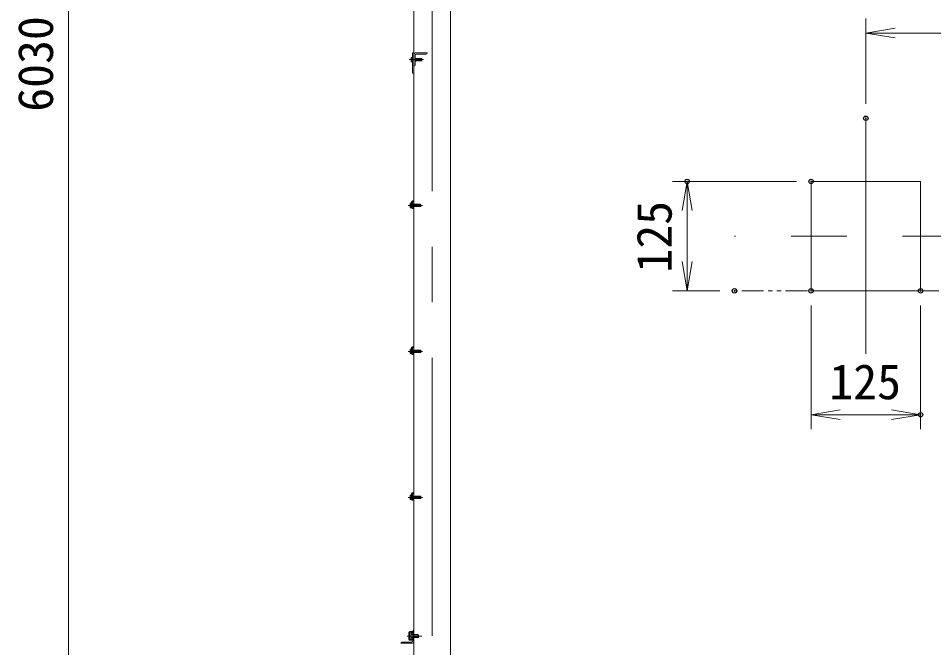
# Model space of a CAD drawing. Units: millimetres, scale not verified, with parts at other scales. Extents: x -10500 to 10500, y -7425 to 7425.
# Drawn here: x -235 to 2900, y -2340 to -184 of the extents above; entities that cross this region are included whole.
import ezdxf
from ezdxf.enums import TextEntityAlignment as Align

# ---------------------------------------------------------------- set-up
doc = ezdxf.new("R2010")
doc.units = ezdxf.units.MM
doc.header["$LTSCALE"] = 30
doc.header["$PDMODE"] = 32
doc.header["$PDSIZE"] = 15
doc.linetypes.add('USER1', pattern=[50.8, 31.75, -6.35, 6.35, -6.35])
doc.linetypes.add('USER2', pattern=[5, 2.5, -0.5, 0.5, -0.5, 0.5, -0.5])
for name, color, linetype, lineweight in [('0-0_D-STR1', 1, 'Continuous', 18), ('0-1_D-BMK', 2, 'USER1', 13), ('0-3_D-STR3', 3, 'Continuous', 13), ('0-4_D-STR-DIM', 7, 'Continuous', 13), ('0-5_0', 7, 'Continuous', 18), ('0-8_D-STR2', 7, 'Continuous', 13)]:
    doc.layers.add(name, color=color, linetype=linetype, lineweight=lineweight)
doc.layers.add('0-6_Defpoints', color=253, linetype='Continuous')
doc.styles.add('ＭＳ ゴシック', font='')
doc.styles.get('ＭＳ ゴシック').set_extended_font_data('MS Gothic')

# ---------------------------------------------------------------- blocks, each defined once
blk = doc.blocks.new('_Open')
at = {"layer": '0-5_0'}
blk.add_line((-30, 5), (0, 0), dxfattribs=at)
blk.add_lwpolyline([(-30, -5), (0, 0), (-30, 0)], dxfattribs=at)

msp = doc.modelspace()

# ---------------------------------------------------------------- linework, layer by layer
at = {"layer": '0-0_D-STR1'}
for p, q in [((1244.61, -4054.81), (1244.61, 1726.96)), ((1119.61, 1675.19), (1119.61, -4054.81)), ((1119.61, -307.31), (1119.61, -347.31)), ((1123.61, -310.81), (1123.61, -344.31)), ((1164.61, -302.31), (1124.61, -302.31)), ((1161.61, -306.31), (1128.11, -306.31)), ((1164.61, -302.31), (1164.61, -303.31)), ((1120.61, -347.31), (1119.61, -347.31)), ((1115.61, -2316.31), (1115.61, -2282.81)), ((1118.61, -2279.81), (1119.61, -2279.81)), ((1119.61, -2319.81), (1119.61, -2279.81)), ((1074.61, -2324.81), (1074.61, -2323.81)), ((1074.61, -2324.81), (1114.61, -2324.81)), ((1077.61, -2320.81), (1111.11, -2320.81))]:
    msp.add_line(p, q, dxfattribs=at)
msp.add_lwpolyline([(2479.63, -742.26), (2479.63, -1117.26), (2854.63, -1117.26), (2854.63, -742.26)], close=True, dxfattribs=at)
for centre, radius, start, end in [((1124.61, -307.31), 5, 90, 180), ((1128.11, -310.81), 4.5, 90, 180), ((1161.61, -303.31), 3, 270, 0), ((1120.61, -344.31), 3, 270, 0), ((1118.61, -2282.81), 3, 90, 180), ((1111.11, -2316.31), 4.5, 270, 0), ((1114.61, -2319.81), 5, 270, 0), ((1077.61, -2323.81), 3, 90, 180)]:
    msp.add_arc(centre, radius, start, end, dxfattribs=at)
at = {"layer": '0-1_D-BMK'}
for p, q in [((1182.11, 1701.07), (1182.11, -4154.81)), ((1102.78, -324.81), (1152.78, -324.81)), ((2667.13, -526.06), (2667.13, -1333.47)), ((1099.28, -824.81), (1149.28, -824.81)), ((3744.8, -929.76), (2217.13, -929.76)), ((1099.28, -1324.81), (1149.28, -1324.81)), ((1099.28, -1824.81), (1149.28, -1824.81)), ((1146.51, -2299.81), (1096.51, -2299.81))]:
    msp.add_line(p, q, dxfattribs=at)
at = {"layer": '0-3_D-STR3'}
for p, q in [((1115.11, -371.81), (1115.11, -301.81)), ((1119.61, -301.81), (1115.11, -301.81)), ((1109.81, -318.51), (1110.5, -317.31)), ((1109.81, -318.51), (1109.81, -331.11)), ((1109.81, -331.11), (1110.5, -332.32)), ((1115.11, -317.31), (1110.5, -317.31)), ((1115.11, -321.06), (1110.5, -321.06)), ((1115.11, -328.57), (1110.5, -328.57)), ((1115.11, -332.32), (1110.5, -332.32)), ((1115.11, -317.31), (1115.11, -332.32)), ((1123.61, -320.81), (1145.91, -320.81)), ((1123.61, -321.56), (1146.66, -321.56)), ((1123.61, -328.06), (1146.66, -328.06)), ((1123.61, -328.81), (1145.91, -328.81)), ((1145.91, -320.81), (1145.91, -328.81)), ((1145.91, -320.81), (1147.11, -322.01)), ((1145.91, -328.81), (1147.11, -327.61)), ((1147.11, -322.01), (1147.11, -327.61)), ((1119.61, -371.81), (1115.11, -371.81)), ((1111.61, -811.81), (1111.61, -831.81)), ((1114.61, -808.81), (1119.61, -808.81)), ((1114.61, -812.31), (1114.61, -831.31)), ((1115.11, -811.81), (1119.61, -811.81)), ((1119.61, -808.81), (1119.61, -811.81)), ((1106.31, -818.51), (1107, -817.31)), ((1106.31, -818.51), (1106.31, -831.11)), ((1106.31, -831.11), (1107, -832.32)), ((1111.61, -817.31), (1107, -817.31)), ((1111.61, -821.06), (1107, -821.06)), ((1111.61, -828.57), (1107, -828.57)), ((1111.61, -832.32), (1107, -832.32)), ((1111.61, -817.31), (1111.61, -832.32)), ((1114.61, -820.81), (1142.41, -820.81)), ((1114.61, -821.56), (1143.16, -821.56)), ((1114.61, -828.06), (1143.16, -828.06)), ((1114.61, -828.81), (1142.41, -828.81)), ((1114.61, -834.81), (1119.61, -834.81)), ((1115.11, -831.81), (1119.61, -831.81)), ((1119.61, -831.81), (1119.61, -834.81)), ((1142.41, -820.81), (1142.41, -828.81)), ((1142.41, -820.81), (1143.61, -822.01)), ((1142.41, -828.81), (1143.61, -827.61)), ((1143.61, -822.01), (1143.61, -827.61)), ((1111.61, -1311.81), (1111.61, -1331.81)), ((1114.61, -1308.81), (1119.61, -1308.81)), ((1114.61, -1312.31), (1114.61, -1331.31)), ((1115.11, -1311.81), (1119.61, -1311.81)), ((1119.61, -1308.81), (1119.61, -1311.81)), ((1106.31, -1318.51), (1107, -1317.31)), ((1106.31, -1318.51), (1106.31, -1331.11)), ((1106.31, -1331.11), (1107, -1332.32)), ((1111.61, -1317.31), (1107, -1317.31)), ((1111.61, -1321.06), (1107, -1321.06)), ((1111.61, -1328.57), (1107, -1328.57)), ((1111.61, -1332.32), (1107, -1332.32)), ((1111.61, -1317.31), (1111.61, -1332.32)), ((1114.61, -1320.81), (1142.41, -1320.81)), ((1114.61, -1321.56), (1143.16, -1321.56)), ((1114.61, -1328.06), (1143.16, -1328.06)), ((1114.61, -1328.81), (1142.41, -1328.81)), ((1114.61, -1334.81), (1119.61, -1334.81)), ((1115.11, -1331.81), (1119.61, -1331.81)), ((1119.61, -1331.81), (1119.61, -1334.81)), ((1142.41, -1320.81), (1142.41, -1328.81)), ((1142.41, -1320.81), (1143.61, -1322.01)), ((1142.41, -1328.81), (1143.61, -1327.61)), ((1143.61, -1322.01), (1143.61, -1327.61)), ((1106.31, -1818.51), (1107, -1817.31)), ((1111.61, -1817.31), (1107, -1817.31)), ((1111.61, -1811.81), (1111.61, -1831.81)), ((1111.61, -1817.31), (1111.61, -1832.32)), ((1114.61, -1808.81), (1119.61, -1808.81)), ((1114.61, -1812.31), (1114.61, -1831.31)), ((1115.11, -1811.81), (1119.61, -1811.81)), ((1119.61, -1808.81), (1119.61, -1811.81)), ((1106.31, -1818.51), (1106.31, -1831.11)), ((1106.31, -1831.11), (1107, -1832.32)), ((1111.61, -1821.06), (1107, -1821.06)), ((1111.61, -1828.57), (1107, -1828.57)), ((1111.61, -1832.32), (1107, -1832.32)), ((1114.61, -1820.81), (1142.41, -1820.81)), ((1114.61, -1821.56), (1143.16, -1821.56)), ((1114.61, -1828.06), (1143.16, -1828.06)), ((1114.61, -1828.81), (1142.41, -1828.81)), ((1114.61, -1834.81), (1119.61, -1834.81)), ((1115.11, -1831.81), (1119.61, -1831.81)), ((1119.61, -1831.81), (1119.61, -1834.81)), ((1142.41, -1820.81), (1143.61, -1822.01)), ((1142.41, -1820.81), (1142.41, -1828.81)), ((1142.41, -1828.81), (1143.61, -1827.61)), ((1143.61, -1822.01), (1143.61, -1827.61)), ((1102.61, -2287.86), (1102.61, -2311.26)), ((1104.91, -2287.86), (1104.91, -2311.26)), ((1115.61, -2284.56), (1105.91, -2284.56)), ((1115.61, -2286.86), (1105.91, -2286.86)), ((1115.61, -2284.56), (1115.61, -2286.86)), ((1115.61, -2312.26), (1105.91, -2312.26)), ((1115.61, -2314.56), (1105.91, -2314.56)), ((1108.61, -2291.56), (1109.51, -2290)), ((1108.61, -2291.56), (1108.61, -2308.06)), ((1108.61, -2308.06), (1109.51, -2309.63)), ((1109.51, -2290), (1115.61, -2290)), ((1109.51, -2294.91), (1115.61, -2294.91)), ((1109.51, -2304.72), (1115.61, -2304.72)), ((1109.51, -2309.63), (1115.61, -2309.63)), ((1115.61, -2290), (1115.61, -2309.63)), ((1115.61, -2312.26), (1115.61, -2314.56)), ((1119.61, -2294.81), (1134.11, -2294.81)), ((1119.61, -2295.71), (1135.01, -2295.71)), ((1119.61, -2303.91), (1135.01, -2303.91)), ((1119.61, -2304.81), (1134.11, -2304.81)), ((1134.11, -2294.81), (1135.61, -2296.31)), ((1135.61, -2296.31), (1135.61, -2303.31))]:
    msp.add_line(p, q, dxfattribs=at)
msp.add_lwpolyline([(1134.11, -2294.81), (1134.11, -2304.81), (1135.61, -2303.31)], dxfattribs=at)
for centre, radius, start, end in [((1122.34, -324.81), 12.42, 162.4121, 197.5879), ((1113.25, -319.18), 3.32, 145.61585, 214.38415), ((1113.25, -330.44), 3.32, 145.61585, 214.38415), ((1114.61, -811.81), 3, 90, 180), ((1115.11, -812.31), 0.5, 90, 180), ((1118.84, -824.81), 12.42, 162.4121, 197.5879), ((1109.75, -819.18), 3.32, 145.61585, 214.38415), ((1109.75, -830.44), 3.32, 145.61585, 214.38415), ((1114.61, -831.81), 3, 180, 270), ((1115.11, -831.31), 0.5, 180, 270), ((1114.61, -1311.81), 3, 90, 180), ((1115.11, -1312.31), 0.5, 90, 180), ((1118.84, -1324.81), 12.42, 162.4121, 197.5879), ((1109.75, -1319.18), 3.32, 145.61585, 214.38415), ((1109.75, -1330.44), 3.32, 145.61585, 214.38415), ((1114.61, -1331.81), 3, 180, 270), ((1115.11, -1331.31), 0.5, 180, 270), ((1109.75, -1819.18), 3.32, 145.61585, 214.38415), ((1114.61, -1811.81), 3, 90, 180), ((1115.11, -1812.31), 0.5, 90, 180), ((1118.84, -1824.81), 12.42, 162.4121, 197.5879), ((1109.75, -1830.44), 3.32, 145.61585, 214.38415), ((1114.61, -1831.81), 3, 180, 270), ((1115.11, -1831.31), 0.5, 180, 270), ((1105.91, -2287.86), 3.3, 90, 180), ((1105.91, -2287.86), 1, 90, 180), ((1105.91, -2311.26), 3.3, 180, 270), ((1105.91, -2311.26), 1, 180, 270), ((1113.1, -2292.45), 4.34, 145.61575, 214.38425), ((1124.99, -2299.81), 16.24, 162.41205, 197.58795), ((1113.1, -2307.17), 4.34, 145.61575, 214.38425)]:
    msp.add_arc(centre, radius, start, end, dxfattribs=at)
at = {"layer": '0-4_D-STR-DIM'}
for p, q in [((-63.59, 2675.19), (-63.59, -3354.81)), ((2667.13, -476.06), (2667.13, -184.02)), ((2667.13, -234.02), (3667.13, -234.02)), ((2429.63, -742.26), (2005.21, -742.26)), ((2055.21, -1117.26), (2055.21, -742.26)), ((2167.42, -1117.26), (2005.21, -1117.26)), ((2479.63, -1167.26), (2479.63, -1591.68)), ((2854.63, -1167.26), (2854.63, -1591.68)), ((2479.63, -1541.68), (2854.63, -1541.68))]:
    msp.add_line(p, q, dxfattribs=at)
at = {"layer": '0-6_Defpoints'}
for p in [(2667.13, -526.06), (2055.21, -742.26), (2479.63, -742.26), (2217.13, -1117.26), (2217.42, -1117.26), (2479.63, -1117.26), (2854.63, -1117.26), (2854.63, -1541.68)]:
    msp.add_point(p, dxfattribs=at)
at = {"layer": '0-8_D-STR2', "linetype": 'USER2'}
msp.add_line((3667.13, -1117.26), (2217.13, -1117.26), dxfattribs=at)

# ---------------------------------------------------------------- block references
at = {"layer": '0-4_D-STR-DIM', "xscale": 3.333333, "yscale": 3.333333}
for p, rotation in [((2667.13, -234.02), 180), ((2055.21, -742.26), 90), ((2055.21, -1117.26), 270), ((2479.63, -1541.68), 180)]:
    msp.add_blockref('_Open', p, dxfattribs=dict(at, rotation=rotation))
msp.add_blockref('_Open', (2854.63, -1541.68), dxfattribs=at)

# ---------------------------------------------------------------- texts
at = {"layer": '0-4_D-STR-DIM', "style": 'ＭＳ ゴシック'}
for s, p in [('6030', (-80.46, -503.61)), ('125', (2038.34, -1054.81))]:
    msp.add_text(s, height=120.3, rotation=90, dxfattribs=at).set_placement(p, align=Align.BOTTOM_LEFT)
msp.add_text('125', height=120.3, dxfattribs=at).set_placement((2542.09, -1524.81), align=Align.BOTTOM_LEFT)

doc.saveas('drawing.dxf')
